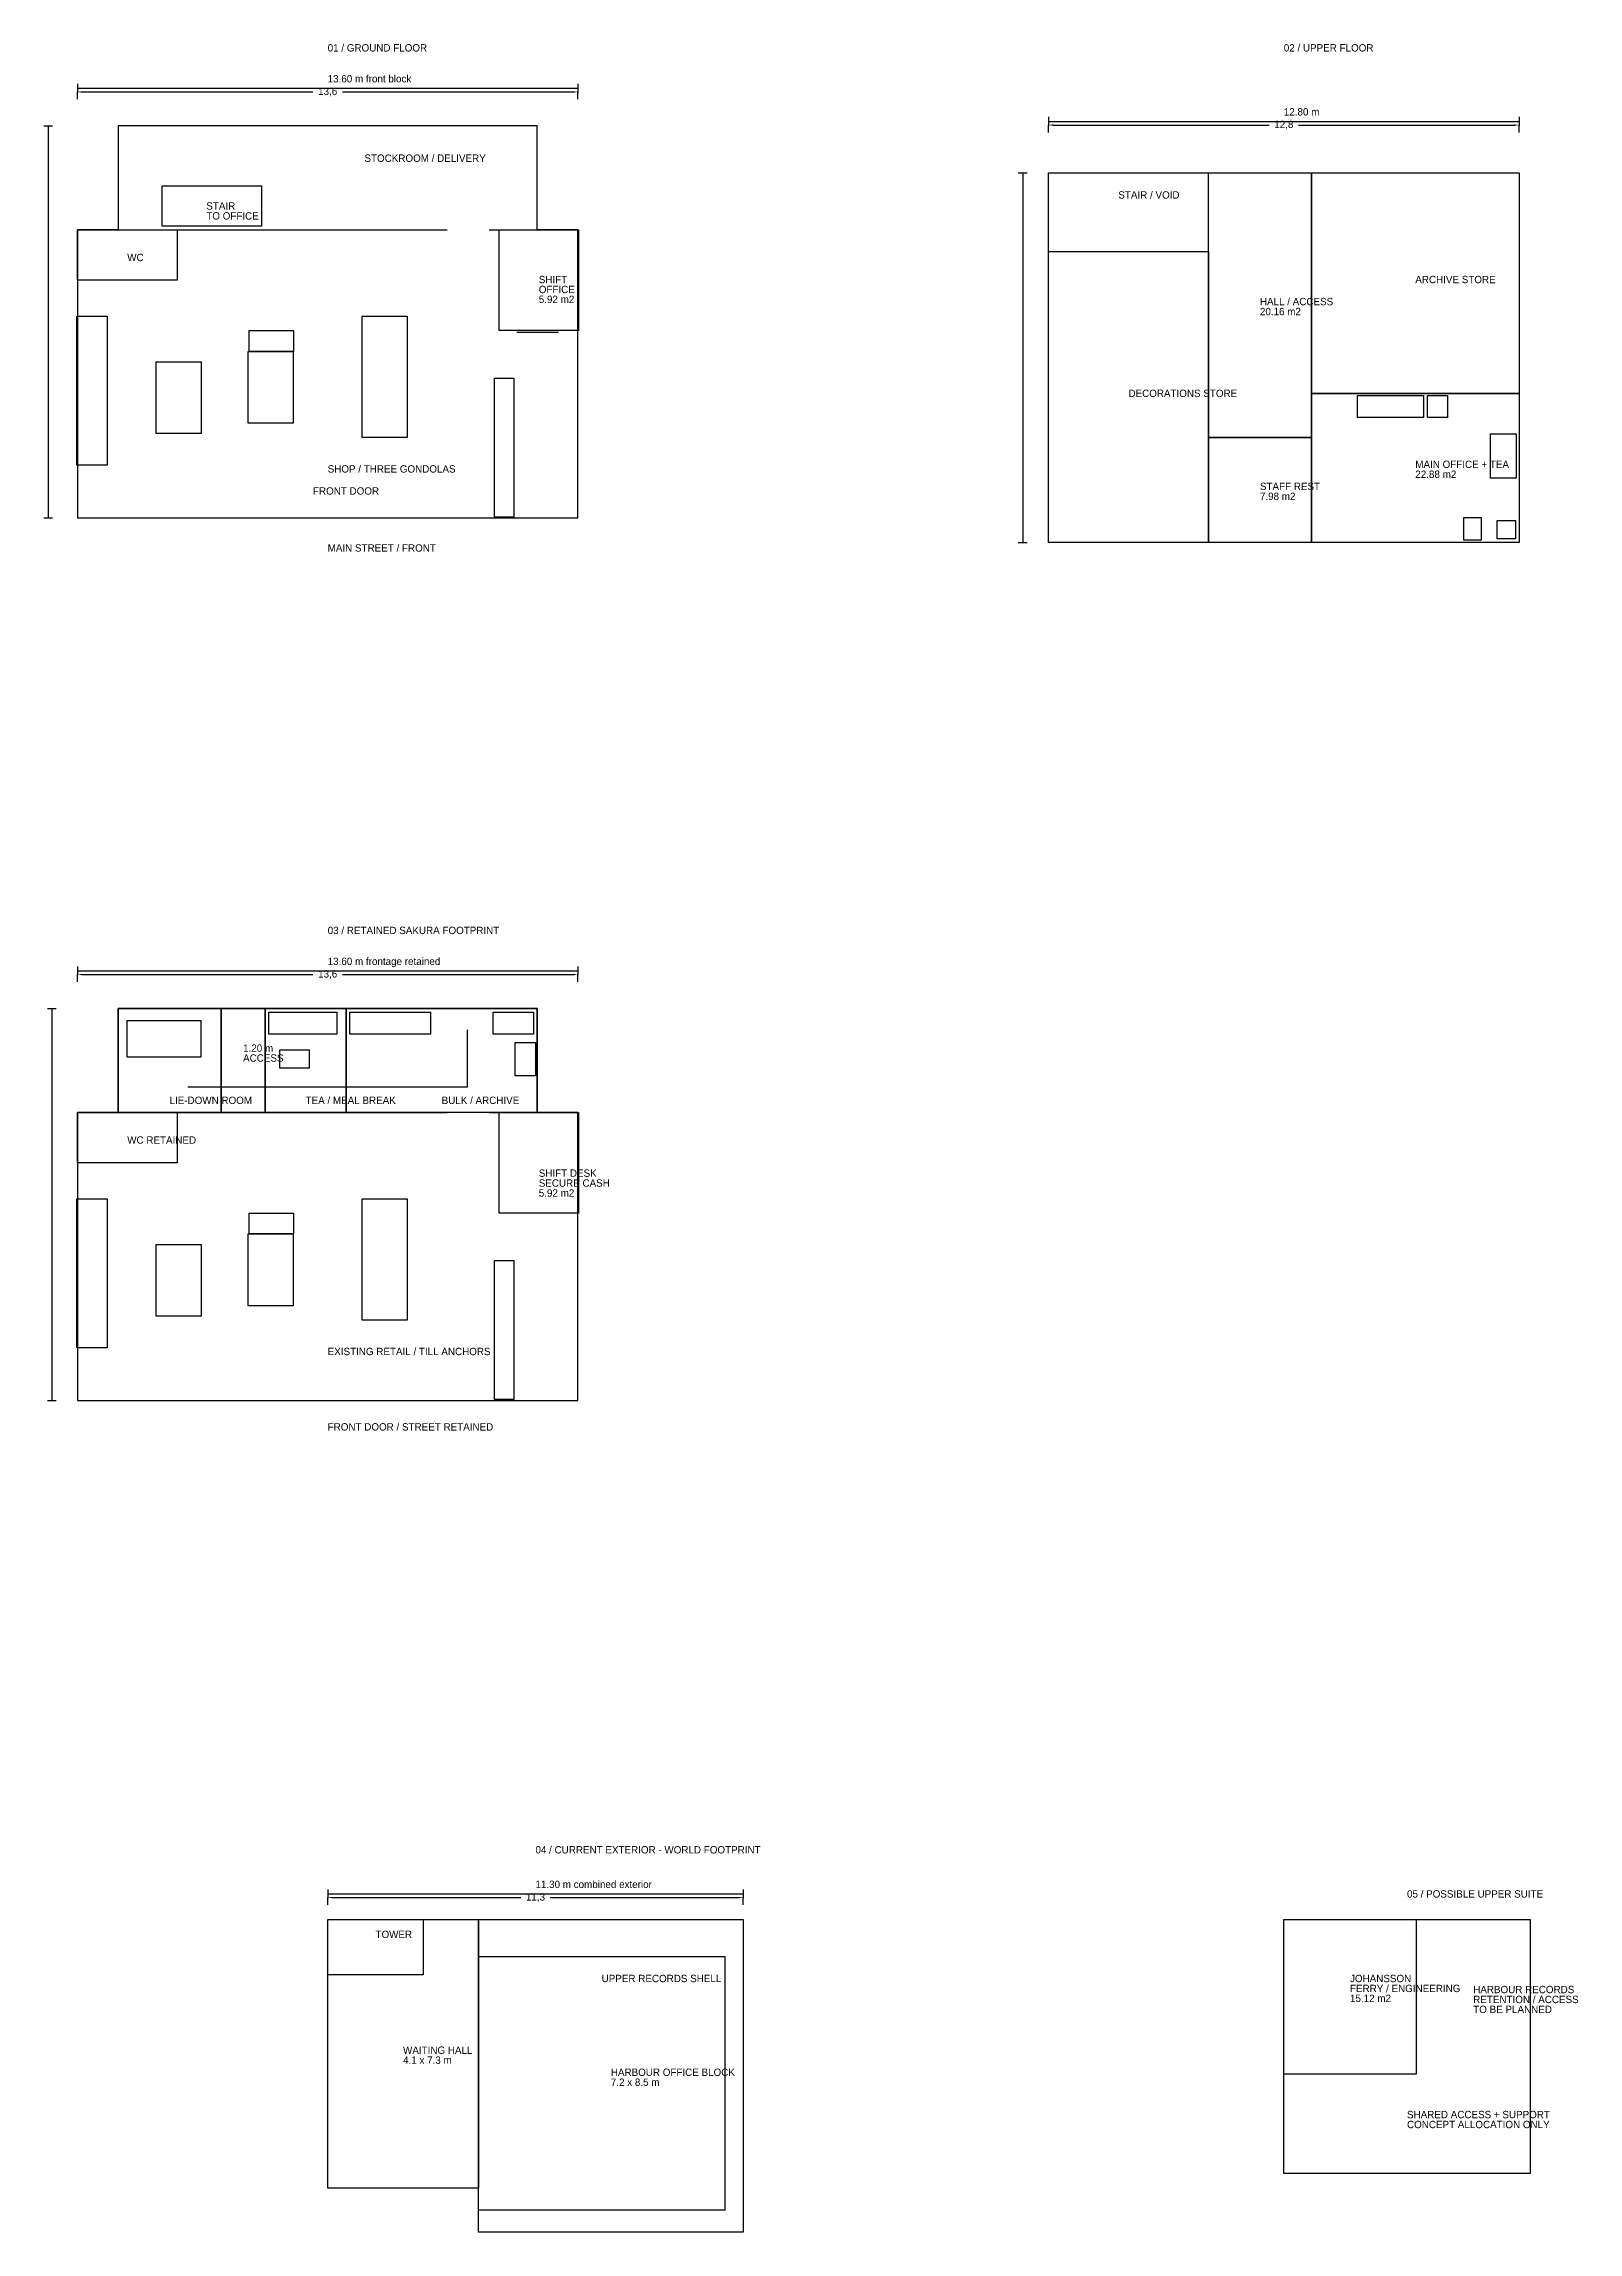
# Model space of a CAD drawing. Header units: metres. Extents: x -7.7 to 34, y -50.5 to 9.
import ezdxf

# ---------------------------------------------------------------- set-up
doc = ezdxf.new("R2010")
doc.units = ezdxf.units.M
for name, color, linetype in [('DIMENSIONS', 8, 'Continuous'), ('EXISTING', 7, 'Continuous'), ('FIXTURES', 8, 'Continuous'), ('PROPOSED', 4, 'Continuous'), ('REFERENCE', 30, 'Continuous'), ('REMOVAL', 1, 'Continuous'), ('TEXT', 7, 'Continuous')]:
    doc.layers.add(name, color=color, linetype=linetype)
doc.dimstyles.get("Standard").update_dxf_attribs({"dimtxt": 2.5, "dimasz": 2.5, "dimexe": 1.25, "dimexo": 0.625, "dimtad": 1, "dimcen": 2.5, "dimazin": 3, "dimtfac": 1, "dimtmove": 0, "dimatfit": 3})

# ---------------------------------------------------------------- blocks, each defined once
blk = doc.blocks.new('_CLOSEDFILLED')
at = {"color": 0, "linetype": 'BYBLOCK'}
blk.add_solid([(-1, 0.16), (0, 0), (-1, -0.16)], dxfattribs=at)
blk = doc.blocks.new('*D1')
for p, q in [((-6.8, 7.5), (-6.8, 7.7)), ((-6.67, 7.7), (-0.4, 7.7)), ((0.4, 7.7), (6.67, 7.7)), ((6.8, 7.5), (6.8, 7.7))]:
    blk.add_line(p, q)
at = {"layer": 'Defpoints'}
for p in [(-6.8, 7.7), (-6.8, 7.5), (6.8, 7.5)]:
    blk.add_point(p, dxfattribs=at)
at = {"xscale": 0.13, "yscale": 0.13, "rotation": 180}
blk.add_blockref('_CLOSEDFILLED', (-6.8, 7.7), dxfattribs=at)
at = {"xscale": 0.13, "yscale": 0.13}
blk.add_blockref('_CLOSEDFILLED', (6.8, 7.7), dxfattribs=at)
at = {"insert": (0, 7.7), "char_height": 0.2, "attachment_point": 5}
blk.add_mtext('13,6', dxfattribs=at)
blk = doc.blocks.new('*D2')
for p, q in [((19.6, 6.6), (19.6, 6.8)), ((19.73, 6.8), (25.6, 6.8)), ((26.4, 6.8), (32.27, 6.8)), ((32.4, 6.6), (32.4, 6.8))]:
    blk.add_line(p, q)
at = {"layer": 'Defpoints'}
for p in [(19.6, 6.8), (19.6, 6.6), (32.4, 6.6)]:
    blk.add_point(p, dxfattribs=at)
at = {"xscale": 0.13, "yscale": 0.13, "rotation": 180}
blk.add_blockref('_CLOSEDFILLED', (19.6, 6.8), dxfattribs=at)
at = {"xscale": 0.13, "yscale": 0.13}
blk.add_blockref('_CLOSEDFILLED', (32.4, 6.8), dxfattribs=at)
at = {"insert": (26, 6.8), "char_height": 0.2, "attachment_point": 5}
blk.add_mtext('12,8', dxfattribs=at)
blk = doc.blocks.new('*D3')
for p, q in [((-6.8, -16.5), (-6.8, -16.3)), ((-6.67, -16.3), (-0.4, -16.3)), ((0.4, -16.3), (6.67, -16.3)), ((6.8, -16.5), (6.8, -16.3))]:
    blk.add_line(p, q)
at = {"layer": 'Defpoints'}
for p in [(-6.8, -16.3), (-6.8, -16.5), (6.8, -16.5)]:
    blk.add_point(p, dxfattribs=at)
at = {"xscale": 0.13, "yscale": 0.13, "rotation": 180}
blk.add_blockref('_CLOSEDFILLED', (-6.8, -16.3), dxfattribs=at)
at = {"xscale": 0.13, "yscale": 0.13}
blk.add_blockref('_CLOSEDFILLED', (6.8, -16.3), dxfattribs=at)
at = {"insert": (0, -16.3), "char_height": 0.2, "attachment_point": 5}
blk.add_mtext('13,6', dxfattribs=at)
blk = doc.blocks.new('*D4')
for p, q in [((0, -41.6), (0, -41.4)), ((0.13, -41.4), (5.25, -41.4)), ((6.05, -41.4), (11.17, -41.4)), ((11.3, -41.6), (11.3, -41.4))]:
    blk.add_line(p, q)
at = {"layer": 'Defpoints'}
for p in [(0, -41.4), (0, -41.6), (11.3, -41.6)]:
    blk.add_point(p, dxfattribs=at)
at = {"xscale": 0.13, "yscale": 0.13, "rotation": 180}
blk.add_blockref('_CLOSEDFILLED', (0, -41.4), dxfattribs=at)
at = {"xscale": 0.13, "yscale": 0.13}
blk.add_blockref('_CLOSEDFILLED', (11.3, -41.4), dxfattribs=at)
at = {"insert": (5.65, -41.4), "char_height": 0.2, "attachment_point": 5}
blk.add_mtext('11,3', dxfattribs=at)

msp = doc.modelspace()

# ---------------------------------------------------------------- linework, layer by layer
at = {"layer": 'DIMENSIONS'}
for p, q in [((-6.8, 7.92), (-6.8, 7.68)), ((-6.8, 7.8), (6.8, 7.8)), ((6.8, 7.92), (6.8, 7.68)), ((-7.72, 6.78), (-7.48, 6.78)), ((-7.6, 6.78), (-7.6, -3.88)), ((19.6, 7.02), (19.6, 6.78)), ((19.6, 6.9), (32.4, 6.9)), ((32.4, 7.02), (32.4, 6.78)), ((18.78, 5.5), (19.02, 5.5)), ((18.9, 5.5), (18.9, -4.55)), ((-7.72, -3.88), (-7.48, -3.88)), ((18.78, -4.55), (19.02, -4.55)), ((-6.8, -16.08), (-6.8, -16.32)), ((-6.8, -16.2), (6.8, -16.2)), ((6.8, -16.08), (6.8, -16.32)), ((-7.62, -17.22), (-7.38, -17.22)), ((-7.5, -17.22), (-7.5, -27.88)), ((-7.62, -27.88), (-7.38, -27.88)), ((0, -41.18), (0, -41.42)), ((0, -41.3), (11.3, -41.3)), ((11.3, -41.18), (11.3, -41.42))]:
    msp.add_line(p, q, dxfattribs=at)
at = {"layer": 'EXISTING'}
for p, q in [((5.7, 6.78), (-5.7, 6.78)), ((-5.7, 6.78), (-5.7, 3.95)), ((5.7, 3.95), (5.7, 6.78)), ((19.6, 5.5), (32.4, 5.5)), ((19.6, -4.55), (19.6, 5.5)), ((23.95, 5.5), (26.75, 5.5)), ((23.95, -1.7), (23.95, 5.5)), ((26.75, 5.5), (26.75, -1.7)), ((26.75, 5.5), (32.4, 5.5)), ((26.75, -0.5), (26.75, 5.5)), ((32.4, 5.5), (32.4, -4.55)), ((32.4, 5.5), (32.4, -0.5)), ((-5.7, 3.95), (-6.8, 3.95)), ((-6.8, 3.95), (-6.8, -3.88)), ((-6.8, 3.95), (-4.09, 3.95)), ((-6.8, 2.58), (-6.8, 3.95)), ((-5.7, 3.95), (3.25, 3.95)), ((-4.09, 3.95), (-4.09, 2.58)), ((4.39, 3.95), (6.8, 3.95)), ((4.66, 3.95), (6.82, 3.95)), ((4.66, 1.21), (4.66, 3.95)), ((6.8, 3.95), (5.7, 3.95)), ((6.8, -3.88), (6.8, 3.95)), ((6.82, 3.95), (6.82, 1.21)), ((19.6, 3.36), (23.95, 3.36)), ((19.6, -4.55), (19.6, 3.36)), ((23.95, 3.36), (23.95, -4.55)), ((-4.09, 2.58), (-6.8, 2.58)), ((6.82, 1.21), (4.66, 1.21)), ((26.75, -0.5), (32.4, -0.5)), ((26.75, -4.55), (26.75, -0.5)), ((32.4, -0.5), (26.75, -0.5)), ((32.4, -0.5), (32.4, -4.55)), ((23.95, -1.7), (26.75, -1.7)), ((23.95, -4.55), (23.95, -1.7)), ((26.75, -1.7), (23.95, -1.7)), ((26.75, -1.7), (26.75, -4.55)), ((-6.8, -3.88), (6.8, -3.88)), ((32.4, -4.55), (19.6, -4.55)), ((23.95, -4.55), (19.6, -4.55)), ((26.75, -4.55), (23.95, -4.55)), ((32.4, -4.55), (26.75, -4.55)), ((0, -42), (4.1, -42)), ((0, -49.3), (0, -42)), ((4.1, -42), (4.1, -49.3)), ((4.1, -42), (11.3, -42)), ((4.1, -50.5), (4.1, -42)), ((11.3, -42), (11.3, -50.5)), ((4.1, -49.3), (0, -49.3)), ((11.3, -50.5), (4.1, -50.5))]:
    msp.add_line(p, q, dxfattribs=at)
at = {"layer": 'FIXTURES'}
for p, q in [((-6.82, 1.6), (-6, 1.6)), ((-6.82, -2.45), (-6.82, 1.6)), ((-6, 1.6), (-6, -2.45)), ((-2.1315, 1.215), (-0.9315, 1.215)), ((-2.1315, 0.645), (-2.1315, 1.215)), ((-0.9315, 1.215), (-0.9315, 0.645)), ((0.9385, 1.6), (2.1615, 1.6)), ((0.9385, -1.7), (0.9385, 1.6)), ((2.1615, 1.6), (2.1615, -1.7)), ((-2.1615, 0.645), (-0.9385, 0.645)), ((-2.1615, -1.305), (-2.1615, 0.645)), ((-0.9315, 0.645), (-2.1315, 0.645)), ((-0.9385, 0.645), (-0.9385, -1.305)), ((-4.66, 0.3585), (-3.44, 0.3585)), ((-4.66, -1.5915), (-4.66, 0.3585)), ((-3.44, 0.3585), (-3.44, -1.5915)), ((4.54, -0.08), (5.06, -0.08)), ((4.54, -3.86), (4.54, -0.08)), ((5.06, -0.08), (5.06, -3.86)), ((28, -0.55), (29.8, -0.55)), ((28, -1.15), (28, -0.55)), ((29.8, -0.55), (29.8, -1.15)), ((29.905, -0.55), (30.455, -0.55)), ((29.905, -1.15), (29.905, -0.55)), ((30.455, -0.55), (30.455, -1.15)), ((29.8, -1.15), (28, -1.15)), ((30.455, -1.15), (29.905, -1.15)), ((-3.44, -1.5915), (-4.66, -1.5915)), ((-0.9385, -1.305), (-2.1615, -1.305)), ((2.1615, -1.7), (0.9385, -1.7)), ((31.62, -1.6), (32.32, -1.6)), ((31.62, -2.8), (31.62, -1.6)), ((32.32, -1.6), (32.32, -2.8)), ((-6, -2.45), (-6.82, -2.45)), ((32.32, -2.8), (31.62, -2.8)), ((5.06, -3.86), (4.54, -3.86)), ((30.895, -3.87), (31.365, -3.87)), ((30.895, -4.49), (30.895, -3.87)), ((31.365, -3.87), (31.365, -4.49)), ((31.8, -3.95), (32.3, -3.95)), ((31.8, -4.45), (31.8, -3.95)), ((32.3, -3.95), (32.3, -4.45)), ((31.365, -4.49), (30.895, -4.49)), ((32.3, -4.45), (31.8, -4.45)), ((-5.45, -17.55), (-3.45, -17.55)), ((-5.45, -18.55), (-5.45, -17.55)), ((-3.45, -17.55), (-3.45, -18.55)), ((-1.6, -17.32), (0.25, -17.32)), ((-1.6, -17.92), (-1.6, -17.32)), ((0.25, -17.32), (0.25, -17.92)), ((0.6, -17.32), (2.8, -17.32)), ((0.6, -17.92), (0.6, -17.32)), ((2.8, -17.32), (2.8, -17.92)), ((4.5, -17.32), (5.6, -17.32)), ((4.5, -17.92), (4.5, -17.32)), ((5.6, -17.32), (5.6, -17.92)), ((0.25, -17.92), (-1.6, -17.92)), ((-1.3, -18.35), (-0.5, -18.35)), ((-1.3, -18.85), (-1.3, -18.35)), ((-0.5, -18.35), (-0.5, -18.85)), ((2.8, -17.92), (0.6, -17.92)), ((5.6, -17.92), (4.5, -17.92)), ((5.1, -18.15), (5.65, -18.15)), ((5.1, -19.05), (5.1, -18.15)), ((5.65, -18.15), (5.65, -19.05)), ((-3.45, -18.55), (-5.45, -18.55)), ((-0.5, -18.85), (-1.3, -18.85)), ((5.65, -19.05), (5.1, -19.05)), ((-6.82, -22.4), (-6, -22.4)), ((-6.82, -26.45), (-6.82, -22.4)), ((-6, -22.4), (-6, -26.45)), ((0.9385, -22.4), (2.1615, -22.4)), ((0.9385, -25.7), (0.9385, -22.4)), ((2.1615, -22.4), (2.1615, -25.7)), ((-2.1315, -22.785), (-0.9315, -22.785)), ((-2.1315, -23.355), (-2.1315, -22.785)), ((-0.9315, -22.785), (-0.9315, -23.355)), ((-4.66, -23.6415), (-3.44, -23.6415)), ((-4.66, -25.5915), (-4.66, -23.6415)), ((-3.44, -23.6415), (-3.44, -25.5915)), ((-2.1615, -23.355), (-0.9385, -23.355)), ((-2.1615, -25.305), (-2.1615, -23.355)), ((-0.9315, -23.355), (-2.1315, -23.355)), ((-0.9385, -23.355), (-0.9385, -25.305)), ((4.54, -24.08), (5.06, -24.08)), ((4.54, -27.86), (4.54, -24.08)), ((5.06, -24.08), (5.06, -27.86)), ((-0.9385, -25.305), (-2.1615, -25.305)), ((-3.44, -25.5915), (-4.66, -25.5915)), ((2.1615, -25.7), (0.9385, -25.7)), ((-6, -26.45), (-6.82, -26.45)), ((5.06, -27.86), (4.54, -27.86)), ((0, -42), (2.6, -42)), ((0, -43.5), (0, -42)), ((2.6, -42), (2.6, -43.5)), ((2.6, -43.5), (0, -43.5))]:
    msp.add_line(p, q, dxfattribs=at)
at = {"layer": 'PROPOSED'}
for p, q in [((25.55, 5.5), (26.45, 5.5)), ((26.75, 2.3), (26.75, 1.4)), ((23.95, 1.6), (23.95, 0.7)), ((5.14, 1.17), (6.28, 1.17)), ((26.75, -0.65), (26.75, -1.55)), ((26.75, -2), (26.75, -3.77)), ((-0.95, -3.88), (0.95, -3.88)), ((5.7, -17.22), (-5.7, -17.22)), ((-5.7, -17.22), (-5.7, -20.05)), ((-5.7, -17.22), (-2.9, -17.22)), ((-5.7, -20.05), (-5.7, -17.22)), ((-2.9, -17.22), (-2.9, -20.05)), ((-2.9, -17.22), (-1.7, -17.22)), ((-2.9, -20.05), (-2.9, -17.22)), ((-1.7, -17.22), (-1.7, -20.05)), ((-1.7, -17.22), (0.5, -17.22)), ((-1.7, -20.05), (-1.7, -17.22)), ((0.5, -17.22), (0.5, -20.05)), ((0.5, -17.22), (5.7, -17.22)), ((0.5, -20.05), (0.5, -17.22)), ((5.7, -20.05), (5.7, -17.22)), ((5.7, -17.22), (5.7, -20.05)), ((-5.7, -20.05), (-6.8, -20.05)), ((-6.8, -20.05), (-6.8, -27.88)), ((-6.8, -20.05), (-4.09, -20.05)), ((-6.8, -21.42), (-6.8, -20.05)), ((-2.9, -20.05), (-5.7, -20.05)), ((-5.7, -20.05), (3.25, -20.05)), ((-4.09, -20.05), (-4.09, -21.42)), ((-1.7, -20.05), (-2.9, -20.05)), ((0.5, -20.05), (-1.7, -20.05)), ((5.7, -20.05), (0.5, -20.05)), ((4.39, -20.05), (5.7, -20.05)), ((4.66, -20.05), (6.82, -20.05)), ((4.66, -22.79), (4.66, -20.05)), ((6.8, -20.05), (5.7, -20.05)), ((6.8, -27.88), (6.8, -20.05)), ((6.82, -20.05), (6.82, -22.79)), ((-4.09, -21.42), (-6.8, -21.42)), ((6.82, -22.79), (4.66, -22.79)), ((-6.8, -27.88), (6.8, -27.88)), ((26, -42), (32.7, -42)), ((26, -48.9), (26, -42)), ((26, -42), (29.6, -42)), ((26, -46.2), (26, -42)), ((29.6, -42), (29.6, -46.2)), ((32.7, -42), (32.7, -48.9)), ((29.6, -46.2), (26, -46.2)), ((32.7, -48.9), (26, -48.9))]:
    msp.add_line(p, q, dxfattribs=at)
at = {"layer": 'REFERENCE'}
for p, q in [((3.8, -19.35), (3.8, -17.8)), ((-2.9, -18.85), (-2.9, -19.75)), ((-1.7, -18.85), (-1.7, -19.75)), ((0.5, -18.85), (0.5, -19.75)), ((-3.8, -19.35), (-2.3, -19.35)), ((-2.3, -19.35), (-0.6, -19.35)), ((-0.6, -19.35), (3.8, -19.35)), ((-0.95, -27.88), (0.95, -27.88)), ((4.1, -43), (10.8, -43)), ((4.1, -49.9), (4.1, -43)), ((10.8, -43), (10.8, -49.9)), ((10.8, -49.9), (4.1, -49.9))]:
    msp.add_line(p, q, dxfattribs=at)
at = {"layer": 'REMOVAL'}
for p, q in [((-4.5, 5.15), (-1.8, 5.15)), ((-4.5, 4.05), (-4.5, 5.15)), ((-1.8, 5.15), (-1.8, 4.05)), ((-1.8, 4.05), (-4.5, 4.05))]:
    msp.add_line(p, q, dxfattribs=at)

# ---------------------------------------------------------------- texts
at = {"layer": 'DIMENSIONS'}
for s, p in [('13.60 m front block', (0, 7.96)), ('12.80 m', (26, 7.06)), ('13.60 m frontage retained', (0, -16.04)), ('11.30 m combined exterior', (5.65, -41.14))]:
    msp.add_text(s, height=0.2, dxfattribs=at).set_placement(p)
at = {"layer": 'TEXT'}
for s, p in [('01 / GROUND FLOOR', (0, 8.8)), ('02 / UPPER FLOOR', (26, 8.8)), ('STOCKROOM / DELIVERY', (1, 5.8)), ('STAIR / VOID', (21.5, 4.8)), ('TO OFFICE', (-3.3, 4.23)), ('STAIR', (-3.3, 4.5)), ('WC', (-5.45, 3.1)), ('SHIFT', (5.74, 2.5)), ('OFFICE', (5.74, 2.23)), ('ARCHIVE STORE', (29.575, 2.5)), ('5.92 m2', (5.74, 1.96)), ('20.16 m2', (25.35, 1.63)), ('HALL / ACCESS', (25.35, 1.9)), ('DECORATIONS STORE', (21.775, -0.595)), ('MAIN OFFICE + TEA', (29.575, -2.525)), ('SHOP / THREE GONDOLAS', (0, -2.65)), ('STAFF REST', (25.35, -3.125)), ('22.88 m2', (29.575, -2.795)), ('FRONT DOOR', (-0.4, -3.25)), ('7.98 m2', (25.35, -3.395)), ('MAIN STREET / FRONT', (0, -4.8)), ('03 / RETAINED SAKURA FOOTPRINT', (0, -15.2)), ('1.20 m', (-2.3, -18.4)), ('ACCESS', (-2.3, -18.67)), ('LIE-DOWN ROOM', (-4.3, -19.82)), ('TEA / MEAL BREAK', (-0.6, -19.82)), ('BULK / ARCHIVE', (3.1, -19.82)), ('WC RETAINED', (-5.45, -20.9)), ('SHIFT DESK', (5.74, -21.8)), ('SECURE CASH', (5.74, -22.07)), ('5.92 m2', (5.74, -22.34)), ('EXISTING RETAIL / TILL ANCHORS', (0, -26.65)), ('FRONT DOOR / STREET RETAINED', (0, -28.7)), ('04 / CURRENT EXTERIOR - WORLD FOOTPRINT', (5.65, -40.2)), ('05 / POSSIBLE UPPER SUITE', (29.35, -41.4)), ('TOWER', (1.3, -42.5)), ('UPPER RECORDS SHELL', (7.45, -43.7)), ('JOHANSSON', (27.8, -43.7)), ('15.12 m2', (27.8, -44.24)), ('FERRY / ENGINEERING', (27.8, -43.97)), ('HARBOUR RECORDS', (31.15, -44)), ('TO BE PLANNED', (31.15, -44.54)), ('RETENTION / ACCESS', (31.15, -44.27)), ('WAITING HALL', (2.05, -45.65)), ('4.1 x 7.3 m', (2.05, -45.92)), ('7.2 x 8.5 m', (7.7, -46.52)), ('HARBOUR OFFICE BLOCK', (7.7, -46.25)), ('SHARED ACCESS + SUPPORT', (29.35, -47.4)), ('CONCEPT ALLOCATION ONLY', (29.35, -47.67))]:
    msp.add_text(s, height=0.2, dxfattribs=at).set_placement(p)

# ---------------------------------------------------------------- dimensions: what is measured, and where the dimension line sits
for base, p1, p2, picture, middle in [((-6.8, 7.7), (-6.8, 7.5), (6.8, 7.5), '*D1', (0, 7.7)), ((19.6, 6.8), (19.6, 6.6), (32.4, 6.6), '*D2', (26, 6.8)), ((-6.8, -16.3), (-6.8, -16.5), (6.8, -16.5), '*D3', (0, -16.3)), ((0, -41.4), (0, -41.6), (11.3, -41.6), '*D4', (5.65, -41.4))]:
    dim = msp.add_linear_dim(base=base, p1=p1, p2=p2, dimstyle='Standard', override={"dimtxt": 0.2, "dimasz": 0.13, "dimdec": 2})
    dim.commit()
    dim.dimension.update_dxf_attribs({"geometry": picture, "text_midpoint": middle})

doc.saveas('drawing.dxf')
